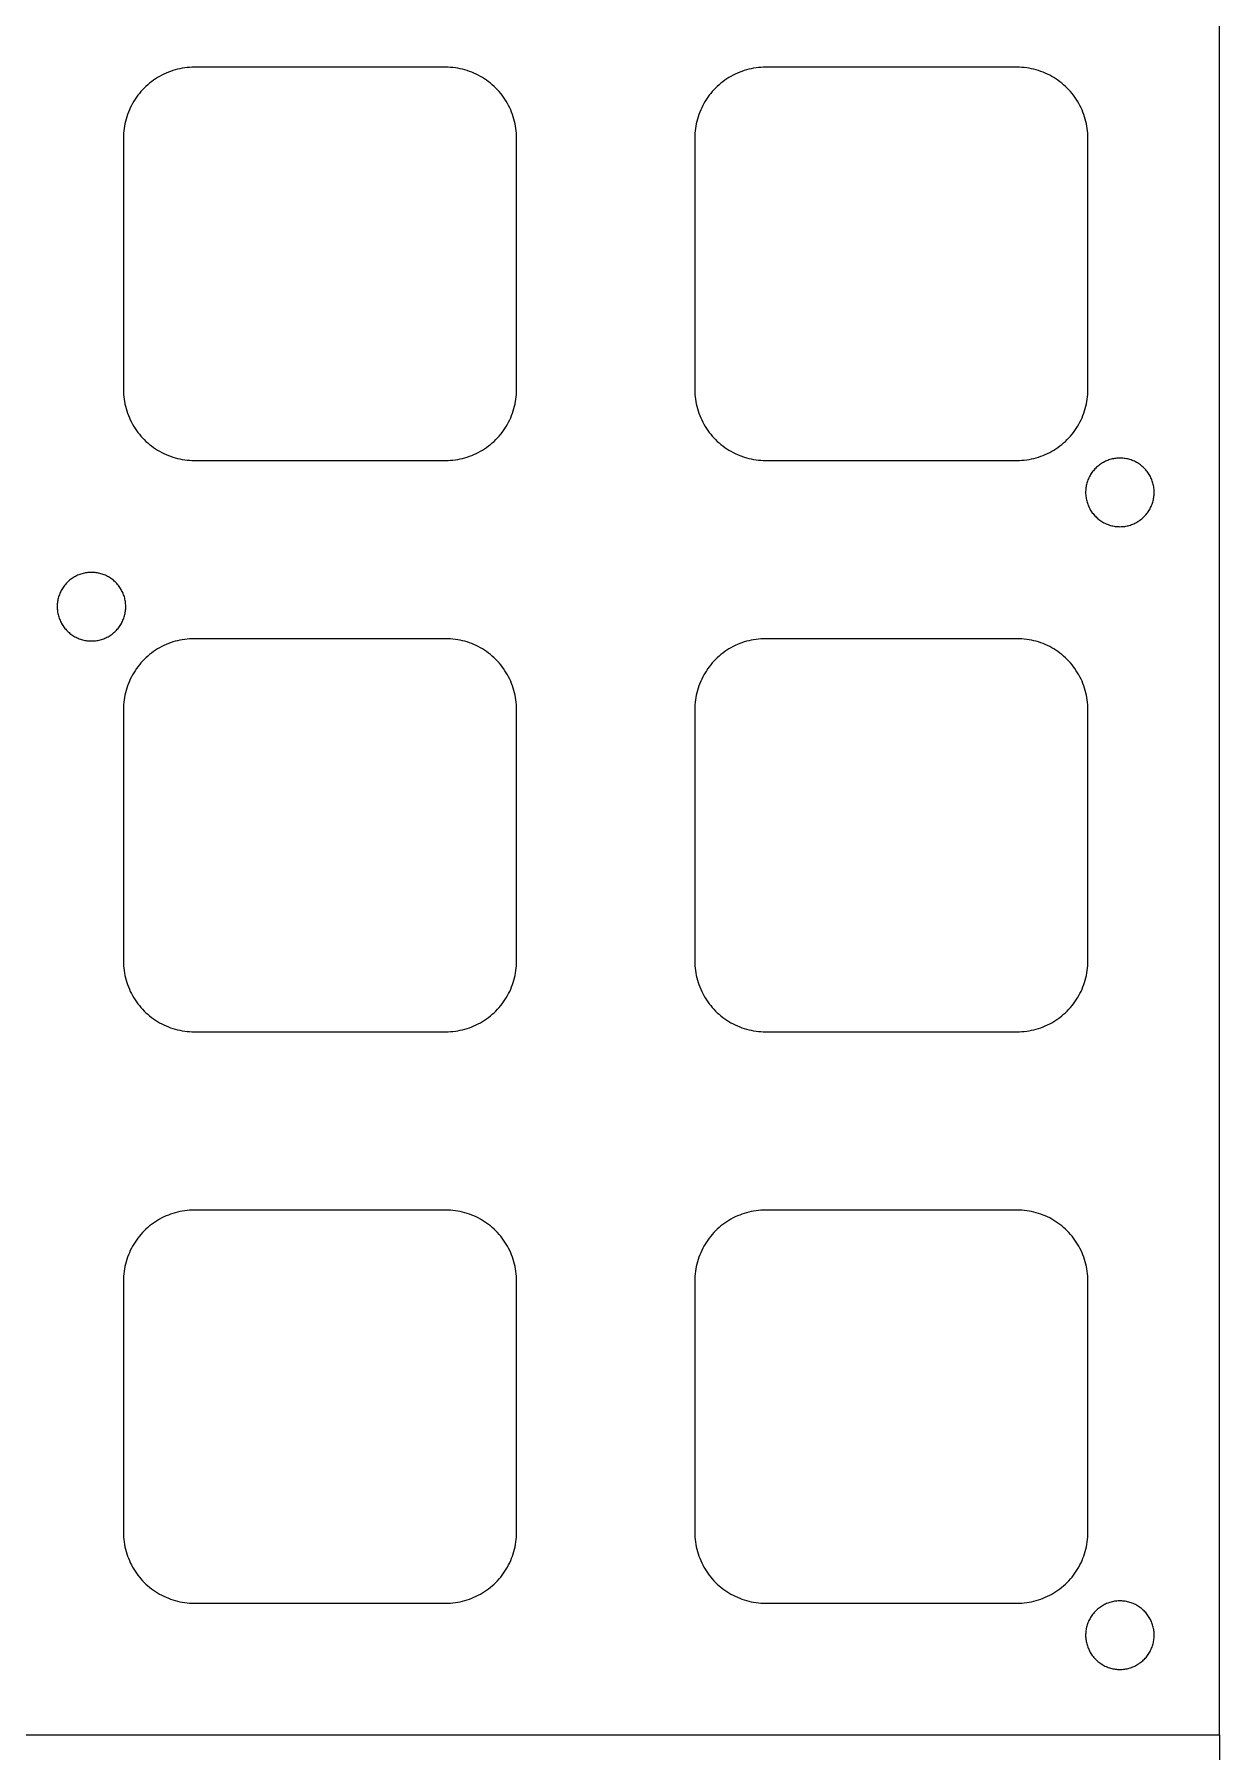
# Model space of a CAD drawing. Header units: millimetres. Extents: x -117 to 483, y -33 to 367.
# Drawn here: x -60.1 to -8.3, y 78.4 to 153.5 of the extents above; entities that cross this region are included whole.
import ezdxf

# ---------------------------------------------------------------- set-up
doc = ezdxf.new("R2010")
doc.units = ezdxf.units.MM
doc.header["$MEASUREMENT"] = 0
doc.layers.add('plot', color=12, linetype='Continuous', true_color=0xb80000)

msp = doc.modelspace()

# ---------------------------------------------------------------- linework, layer by layer
at = {"layer": 'plot'}
for points in [[(-8.262, 79.143), (-8.262, 182.871)], [(-53.126, 152.107), (-53.232, 152.105), (-53.338, 152.1), (-53.443, 152.091), (-53.548, 152.078), (-53.653, 152.062), (-53.757, 152.042), (-53.86, 152.019), (-53.962, 151.992), (-54.064, 151.962), (-54.164, 151.928), (-54.263, 151.891), (-54.361, 151.85), (-54.457, 151.807), (-54.552, 151.76), (-54.645, 151.709), (-54.737, 151.656), (-54.826, 151.599), (-54.914, 151.54), (-54.999, 151.477), (-55.082, 151.412), (-55.163, 151.344), (-55.242, 151.273), (-55.318, 151.199), (-55.392, 151.123), (-55.463, 151.044), (-55.531, 150.963), (-55.596, 150.88), (-55.659, 150.795), (-55.718, 150.707), (-55.775, 150.618), (-55.828, 150.526), (-55.878, 150.433), (-55.926, 150.338), (-55.969, 150.242), (-56.01, 150.144), (-56.047, 150.045), (-56.081, 149.945), (-56.111, 149.843), (-56.138, 149.741), (-56.161, 149.638), (-56.181, 149.534), (-56.197, 149.429), (-56.21, 149.324), (-56.219, 149.219), (-56.224, 149.113), (-56.226, 149.007)], [(-42.126, 152.107), (-53.126, 152.107)], [(-39.026, 149.007), (-39.028, 149.113), (-39.033, 149.219), (-39.042, 149.324), (-39.055, 149.429), (-39.071, 149.534), (-39.091, 149.638), (-39.114, 149.741), (-39.141, 149.843), (-39.171, 149.945), (-39.205, 150.045), (-39.242, 150.144), (-39.283, 150.242), (-39.326, 150.338), (-39.374, 150.433), (-39.424, 150.526), (-39.477, 150.618), (-39.534, 150.707), (-39.593, 150.795), (-39.656, 150.88), (-39.721, 150.963), (-39.789, 151.044), (-39.86, 151.123), (-39.934, 151.199), (-40.01, 151.273), (-40.089, 151.344), (-40.17, 151.412), (-40.253, 151.477), (-40.338, 151.54), (-40.426, 151.599), (-40.515, 151.656), (-40.607, 151.709), (-40.7, 151.76), (-40.795, 151.807), (-40.891, 151.85), (-40.989, 151.891), (-41.088, 151.928), (-41.188, 151.962), (-41.29, 151.992), (-41.392, 152.019), (-41.495, 152.042), (-41.599, 152.062), (-41.704, 152.078), (-41.809, 152.091), (-41.914, 152.1), (-42.02, 152.105), (-42.126, 152.107)], [(-28.126, 152.107), (-28.232, 152.105), (-28.338, 152.1), (-28.443, 152.091), (-28.548, 152.078), (-28.653, 152.062), (-28.757, 152.042), (-28.86, 152.019), (-28.962, 151.992), (-29.064, 151.962), (-29.164, 151.928), (-29.263, 151.891), (-29.361, 151.85), (-29.457, 151.807), (-29.552, 151.76), (-29.645, 151.709), (-29.737, 151.656), (-29.826, 151.599), (-29.914, 151.54), (-29.999, 151.477), (-30.082, 151.412), (-30.163, 151.344), (-30.242, 151.273), (-30.318, 151.199), (-30.392, 151.123), (-30.463, 151.044), (-30.531, 150.963), (-30.596, 150.88), (-30.659, 150.795), (-30.718, 150.707), (-30.775, 150.618), (-30.828, 150.526), (-30.878, 150.433), (-30.926, 150.338), (-30.969, 150.242), (-31.01, 150.144), (-31.047, 150.045), (-31.081, 149.945), (-31.111, 149.843), (-31.138, 149.741), (-31.161, 149.638), (-31.181, 149.534), (-31.197, 149.429), (-31.21, 149.324), (-31.219, 149.219), (-31.224, 149.113), (-31.226, 149.007)], [(-17.126, 152.107), (-28.126, 152.107)], [(-14.026, 149.007), (-14.028, 149.113), (-14.033, 149.219), (-14.042, 149.324), (-14.055, 149.429), (-14.071, 149.534), (-14.091, 149.638), (-14.114, 149.741), (-14.141, 149.843), (-14.171, 149.945), (-14.205, 150.045), (-14.242, 150.144), (-14.283, 150.242), (-14.326, 150.338), (-14.374, 150.433), (-14.424, 150.526), (-14.477, 150.618), (-14.534, 150.707), (-14.593, 150.795), (-14.656, 150.88), (-14.721, 150.963), (-14.789, 151.044), (-14.86, 151.123), (-14.934, 151.199), (-15.01, 151.273), (-15.089, 151.344), (-15.17, 151.412), (-15.253, 151.477), (-15.338, 151.54), (-15.426, 151.599), (-15.515, 151.656), (-15.607, 151.709), (-15.7, 151.76), (-15.795, 151.807), (-15.891, 151.85), (-15.989, 151.891), (-16.088, 151.928), (-16.188, 151.962), (-16.29, 151.992), (-16.392, 152.019), (-16.495, 152.042), (-16.599, 152.062), (-16.704, 152.078), (-16.809, 152.091), (-16.914, 152.1), (-17.02, 152.105), (-17.126, 152.107)], [(-56.226, 149.007), (-56.226, 138.007)], [(-39.026, 138.007), (-39.026, 149.007)], [(-31.226, 149.007), (-31.226, 138.007)], [(-14.026, 138.007), (-14.026, 149.007)], [(-56.226, 138.007), (-56.224, 137.901), (-56.219, 137.796), (-56.21, 137.69), (-56.197, 137.585), (-56.181, 137.48), (-56.161, 137.376), (-56.138, 137.273), (-56.111, 137.171), (-56.081, 137.069), (-56.047, 136.969), (-56.01, 136.87), (-55.969, 136.772), (-55.926, 136.676), (-55.878, 136.581), (-55.828, 136.488), (-55.775, 136.396), (-55.718, 136.307), (-55.659, 136.219), (-55.596, 136.134), (-55.531, 136.051), (-55.463, 135.97), (-55.392, 135.891), (-55.318, 135.815), (-55.242, 135.741), (-55.163, 135.671), (-55.082, 135.602), (-54.999, 135.537), (-54.914, 135.474), (-54.826, 135.415), (-54.737, 135.358), (-54.645, 135.305), (-54.552, 135.255), (-54.457, 135.208), (-54.361, 135.164), (-54.263, 135.123), (-54.164, 135.086), (-54.064, 135.052), (-53.962, 135.022), (-53.86, 134.995), (-53.757, 134.972), (-53.653, 134.952), (-53.548, 134.936), (-53.443, 134.923), (-53.338, 134.914), (-53.232, 134.909), (-53.126, 134.907)], [(-42.126, 134.907), (-42.02, 134.909), (-41.914, 134.914), (-41.809, 134.923), (-41.704, 134.936), (-41.599, 134.952), (-41.495, 134.972), (-41.392, 134.995), (-41.29, 135.022), (-41.188, 135.052), (-41.088, 135.086), (-40.989, 135.123), (-40.891, 135.164), (-40.795, 135.208), (-40.7, 135.255), (-40.607, 135.305), (-40.515, 135.358), (-40.426, 135.415), (-40.338, 135.474), (-40.253, 135.537), (-40.17, 135.602), (-40.089, 135.671), (-40.01, 135.741), (-39.934, 135.815), (-39.86, 135.891), (-39.789, 135.97), (-39.721, 136.051), (-39.656, 136.134), (-39.593, 136.219), (-39.534, 136.307), (-39.477, 136.396), (-39.424, 136.488), (-39.374, 136.581), (-39.326, 136.676), (-39.283, 136.772), (-39.242, 136.87), (-39.205, 136.969), (-39.171, 137.069), (-39.141, 137.171), (-39.114, 137.273), (-39.091, 137.376), (-39.071, 137.48), (-39.055, 137.585), (-39.042, 137.69), (-39.033, 137.796), (-39.028, 137.901), (-39.026, 138.007)], [(-31.226, 138.007), (-31.224, 137.901), (-31.219, 137.796), (-31.21, 137.69), (-31.197, 137.585), (-31.181, 137.48), (-31.161, 137.376), (-31.138, 137.273), (-31.111, 137.171), (-31.081, 137.069), (-31.047, 136.969), (-31.01, 136.87), (-30.969, 136.772), (-30.926, 136.676), (-30.878, 136.581), (-30.828, 136.488), (-30.775, 136.396), (-30.718, 136.307), (-30.659, 136.219), (-30.596, 136.134), (-30.531, 136.051), (-30.463, 135.97), (-30.392, 135.891), (-30.318, 135.815), (-30.242, 135.741), (-30.163, 135.671), (-30.082, 135.602), (-29.999, 135.537), (-29.914, 135.474), (-29.826, 135.415), (-29.737, 135.358), (-29.645, 135.305), (-29.552, 135.255), (-29.457, 135.208), (-29.361, 135.164), (-29.263, 135.123), (-29.164, 135.086), (-29.064, 135.052), (-28.962, 135.022), (-28.86, 134.995), (-28.757, 134.972), (-28.653, 134.952), (-28.548, 134.936), (-28.443, 134.923), (-28.338, 134.914), (-28.232, 134.909), (-28.126, 134.907)], [(-17.126, 134.907), (-17.02, 134.909), (-16.914, 134.914), (-16.809, 134.923), (-16.704, 134.936), (-16.599, 134.952), (-16.495, 134.972), (-16.392, 134.995), (-16.29, 135.022), (-16.188, 135.052), (-16.088, 135.086), (-15.989, 135.123), (-15.891, 135.164), (-15.795, 135.208), (-15.7, 135.255), (-15.607, 135.305), (-15.515, 135.358), (-15.426, 135.415), (-15.338, 135.474), (-15.253, 135.537), (-15.17, 135.602), (-15.089, 135.671), (-15.01, 135.741), (-14.934, 135.815), (-14.86, 135.891), (-14.789, 135.97), (-14.721, 136.051), (-14.656, 136.134), (-14.593, 136.219), (-14.534, 136.307), (-14.477, 136.396), (-14.424, 136.488), (-14.374, 136.581), (-14.326, 136.676), (-14.283, 136.772), (-14.242, 136.87), (-14.205, 136.969), (-14.171, 137.069), (-14.141, 137.171), (-14.114, 137.273), (-14.091, 137.376), (-14.071, 137.48), (-14.055, 137.585), (-14.042, 137.69), (-14.033, 137.796), (-14.028, 137.901), (-14.026, 138.007)], [(-53.126, 134.907), (-42.126, 134.907)], [(-28.126, 134.907), (-17.126, 134.907)], [(-12.626, 132.007), (-12.574, 132.008), (-12.522, 132.011), (-12.47, 132.015), (-12.418, 132.022), (-12.367, 132.03), (-12.316, 132.039), (-12.265, 132.051), (-12.215, 132.065), (-12.165, 132.08), (-12.116, 132.097), (-12.067, 132.115), (-12.019, 132.135), (-11.972, 132.157), (-11.925, 132.181), (-11.88, 132.206), (-11.835, 132.233), (-11.791, 132.261), (-11.749, 132.29), (-11.707, 132.322), (-11.666, 132.354), (-11.627, 132.388), (-11.589, 132.424), (-11.552, 132.46), (-11.516, 132.498), (-11.482, 132.537), (-11.449, 132.578), (-11.417, 132.619), (-11.387, 132.662), (-11.358, 132.705), (-11.331, 132.75), (-11.306, 132.795), (-11.282, 132.841), (-11.26, 132.888), (-11.239, 132.936), (-11.22, 132.985), (-11.203, 133.034), (-11.187, 133.083), (-11.173, 133.134), (-11.161, 133.184), (-11.151, 133.235), (-11.142, 133.287), (-11.136, 133.338), (-11.131, 133.39), (-11.127, 133.442), (-11.126, 133.494), (-11.127, 133.546), (-11.129, 133.598), (-11.133, 133.65), (-11.139, 133.702), (-11.146, 133.753), (-11.156, 133.804), (-11.167, 133.855), (-11.18, 133.906), (-11.195, 133.956), (-11.211, 134.005), (-11.229, 134.054), (-11.249, 134.102), (-11.271, 134.15), (-11.294, 134.196), (-11.318, 134.242), (-11.345, 134.287), (-11.372, 134.331), (-11.402, 134.374), (-11.433, 134.416), (-11.465, 134.457), (-11.499, 134.496), (-11.534, 134.535), (-11.57, 134.572), (-11.608, 134.608), (-11.646, 134.643), (-11.686, 134.676), (-11.728, 134.708), (-11.77, 134.739), (-11.813, 134.768), (-11.857, 134.795), (-11.902, 134.821), (-11.948, 134.845), (-11.995, 134.868), (-12.043, 134.889), (-12.091, 134.909), (-12.14, 134.926), (-12.19, 134.942), (-12.24, 134.957), (-12.29, 134.969), (-12.341, 134.98), (-12.393, 134.989), (-12.444, 134.996), (-12.496, 135.001), (-12.548, 135.005), (-12.6, 135.007), (-12.652, 135.007), (-12.704, 135.005), (-12.756, 135.001), (-12.808, 134.996), (-12.859, 134.989), (-12.911, 134.98), (-12.962, 134.969), (-13.012, 134.957), (-13.062, 134.942), (-13.112, 134.926), (-13.161, 134.909), (-13.209, 134.889), (-13.257, 134.868), (-13.303, 134.845), (-13.35, 134.821), (-13.395, 134.795), (-13.439, 134.768), (-13.482, 134.739), (-13.524, 134.708), (-13.566, 134.676), (-13.606, 134.643), (-13.644, 134.608), (-13.682, 134.572), (-13.718, 134.535), (-13.753, 134.496), (-13.787, 134.457), (-13.819, 134.416), (-13.85, 134.374), (-13.879, 134.331), (-13.907, 134.287), (-13.934, 134.242), (-13.958, 134.196), (-13.981, 134.15), (-14.003, 134.102), (-14.023, 134.054), (-14.041, 134.005), (-14.057, 133.956), (-14.072, 133.906), (-14.085, 133.855), (-14.096, 133.804), (-14.106, 133.753), (-14.113, 133.702), (-14.119, 133.65), (-14.123, 133.598), (-14.125, 133.546), (-14.126, 133.494), (-14.125, 133.442), (-14.121, 133.39), (-14.116, 133.338), (-14.11, 133.287), (-14.101, 133.235), (-14.091, 133.184), (-14.079, 133.134), (-14.065, 133.083), (-14.049, 133.034), (-14.032, 132.985), (-14.013, 132.936), (-13.992, 132.888), (-13.97, 132.841), (-13.946, 132.795), (-13.921, 132.75), (-13.894, 132.705), (-13.865, 132.662), (-13.835, 132.619), (-13.803, 132.578), (-13.77, 132.537), (-13.736, 132.498), (-13.7, 132.46), (-13.663, 132.424), (-13.625, 132.388), (-13.586, 132.354), (-13.545, 132.322), (-13.503, 132.29), (-13.461, 132.261), (-13.417, 132.233), (-13.372, 132.206), (-13.327, 132.181), (-13.28, 132.157), (-13.233, 132.135), (-13.185, 132.115), (-13.136, 132.097), (-13.087, 132.08), (-13.037, 132.065), (-12.987, 132.051), (-12.936, 132.039), (-12.885, 132.03), (-12.834, 132.022), (-12.782, 132.015), (-12.73, 132.011), (-12.678, 132.008), (-12.626, 132.007)], [(-57.626, 130.007), (-57.678, 130.006), (-57.73, 130.003), (-57.782, 129.999), (-57.834, 129.993), (-57.885, 129.985), (-57.936, 129.975), (-57.987, 129.963), (-58.037, 129.95), (-58.087, 129.934), (-58.136, 129.918), (-58.185, 129.899), (-58.233, 129.879), (-58.28, 129.857), (-58.327, 129.833), (-58.372, 129.808), (-58.417, 129.782), (-58.461, 129.753), (-58.503, 129.724), (-58.545, 129.692), (-58.586, 129.66), (-58.625, 129.626), (-58.663, 129.59), (-58.7, 129.554), (-58.736, 129.516), (-58.77, 129.477), (-58.803, 129.436), (-58.835, 129.395), (-58.865, 129.353), (-58.894, 129.309), (-58.921, 129.265), (-58.946, 129.219), (-58.97, 129.173), (-58.992, 129.126), (-59.013, 129.078), (-59.032, 129.03), (-59.049, 128.98), (-59.065, 128.931), (-59.079, 128.881), (-59.091, 128.83), (-59.101, 128.779), (-59.11, 128.728), (-59.116, 128.676), (-59.121, 128.624), (-59.125, 128.572), (-59.126, 128.52), (-59.125, 128.468), (-59.123, 128.416), (-59.119, 128.364), (-59.113, 128.312), (-59.106, 128.261), (-59.096, 128.21), (-59.085, 128.159), (-59.072, 128.108), (-59.057, 128.058), (-59.041, 128.009), (-59.023, 127.96), (-59.003, 127.912), (-58.981, 127.865), (-58.958, 127.818), (-58.934, 127.772), (-58.907, 127.727), (-58.879, 127.683), (-58.85, 127.64), (-58.819, 127.598), (-58.787, 127.557), (-58.753, 127.518), (-58.718, 127.479), (-58.682, 127.442), (-58.644, 127.406), (-58.606, 127.371), (-58.566, 127.338), (-58.524, 127.306), (-58.482, 127.275), (-58.439, 127.246), (-58.395, 127.219), (-58.35, 127.193), (-58.303, 127.169), (-58.257, 127.146), (-58.209, 127.125), (-58.161, 127.106), (-58.112, 127.088), (-58.062, 127.072), (-58.012, 127.058), (-57.962, 127.045), (-57.911, 127.034), (-57.859, 127.025), (-57.808, 127.018), (-57.756, 127.013), (-57.704, 127.009), (-57.652, 127.007), (-57.6, 127.007), (-57.548, 127.009), (-57.496, 127.013), (-57.444, 127.018), (-57.393, 127.025), (-57.341, 127.034), (-57.29, 127.045), (-57.24, 127.058), (-57.19, 127.072), (-57.14, 127.088), (-57.091, 127.106), (-57.043, 127.125), (-56.995, 127.146), (-56.948, 127.169), (-56.902, 127.193), (-56.857, 127.219), (-56.813, 127.246), (-56.77, 127.275), (-56.728, 127.306), (-56.686, 127.338), (-56.646, 127.371), (-56.608, 127.406), (-56.57, 127.442), (-56.534, 127.479), (-56.499, 127.518), (-56.465, 127.557), (-56.433, 127.598), (-56.402, 127.64), (-56.372, 127.683), (-56.345, 127.727), (-56.318, 127.772), (-56.294, 127.818), (-56.271, 127.865), (-56.249, 127.912), (-56.229, 127.96), (-56.211, 128.009), (-56.195, 128.058), (-56.18, 128.108), (-56.167, 128.159), (-56.156, 128.21), (-56.146, 128.261), (-56.139, 128.312), (-56.133, 128.364), (-56.129, 128.416), (-56.127, 128.468), (-56.126, 128.52), (-56.127, 128.572), (-56.131, 128.624), (-56.136, 128.676), (-56.142, 128.728), (-56.151, 128.779), (-56.161, 128.83), (-56.173, 128.881), (-56.187, 128.931), (-56.203, 128.98), (-56.22, 129.03), (-56.239, 129.078), (-56.26, 129.126), (-56.282, 129.173), (-56.306, 129.219), (-56.331, 129.265), (-56.358, 129.309), (-56.387, 129.353), (-56.417, 129.395), (-56.449, 129.436), (-56.482, 129.477), (-56.516, 129.516), (-56.552, 129.554), (-56.589, 129.59), (-56.627, 129.626), (-56.666, 129.66), (-56.707, 129.692), (-56.749, 129.724), (-56.791, 129.753), (-56.835, 129.782), (-56.88, 129.808), (-56.925, 129.833), (-56.972, 129.857), (-57.019, 129.879), (-57.067, 129.899), (-57.116, 129.918), (-57.165, 129.934), (-57.215, 129.95), (-57.265, 129.963), (-57.316, 129.975), (-57.367, 129.985), (-57.418, 129.993), (-57.47, 129.999), (-57.522, 130.003), (-57.574, 130.006), (-57.626, 130.007)], [(-53.126, 127.107), (-53.232, 127.105), (-53.338, 127.1), (-53.443, 127.091), (-53.548, 127.078), (-53.653, 127.062), (-53.757, 127.042), (-53.86, 127.019), (-53.962, 126.992), (-54.064, 126.962), (-54.164, 126.928), (-54.263, 126.891), (-54.361, 126.85), (-54.457, 126.807), (-54.552, 126.76), (-54.645, 126.709), (-54.737, 126.656), (-54.826, 126.599), (-54.914, 126.54), (-54.999, 126.477), (-55.082, 126.412), (-55.163, 126.344), (-55.242, 126.273), (-55.318, 126.199), (-55.392, 126.123), (-55.463, 126.044), (-55.531, 125.963), (-55.596, 125.88), (-55.659, 125.795), (-55.718, 125.707), (-55.775, 125.618), (-55.828, 125.526), (-55.878, 125.433), (-55.926, 125.338), (-55.969, 125.242), (-56.01, 125.144), (-56.047, 125.045), (-56.081, 124.945), (-56.111, 124.843), (-56.138, 124.741), (-56.161, 124.638), (-56.181, 124.534), (-56.197, 124.429), (-56.21, 124.324), (-56.219, 124.219), (-56.224, 124.113), (-56.226, 124.007)], [(-42.126, 127.107), (-53.126, 127.107)], [(-39.026, 124.007), (-39.028, 124.113), (-39.033, 124.219), (-39.042, 124.324), (-39.055, 124.429), (-39.071, 124.534), (-39.091, 124.638), (-39.114, 124.741), (-39.141, 124.843), (-39.171, 124.945), (-39.205, 125.045), (-39.242, 125.144), (-39.283, 125.242), (-39.326, 125.338), (-39.374, 125.433), (-39.424, 125.526), (-39.477, 125.618), (-39.534, 125.707), (-39.593, 125.795), (-39.656, 125.88), (-39.721, 125.963), (-39.789, 126.044), (-39.86, 126.123), (-39.934, 126.199), (-40.01, 126.273), (-40.089, 126.344), (-40.17, 126.412), (-40.253, 126.477), (-40.338, 126.54), (-40.426, 126.599), (-40.515, 126.656), (-40.607, 126.709), (-40.7, 126.76), (-40.795, 126.807), (-40.891, 126.85), (-40.989, 126.891), (-41.088, 126.928), (-41.188, 126.962), (-41.29, 126.992), (-41.392, 127.019), (-41.495, 127.042), (-41.599, 127.062), (-41.704, 127.078), (-41.809, 127.091), (-41.914, 127.1), (-42.02, 127.105), (-42.126, 127.107)], [(-28.126, 127.107), (-28.232, 127.105), (-28.338, 127.1), (-28.443, 127.091), (-28.548, 127.078), (-28.653, 127.062), (-28.757, 127.042), (-28.86, 127.019), (-28.962, 126.992), (-29.064, 126.962), (-29.164, 126.928), (-29.263, 126.891), (-29.361, 126.85), (-29.457, 126.807), (-29.552, 126.76), (-29.645, 126.709), (-29.737, 126.656), (-29.826, 126.599), (-29.914, 126.54), (-29.999, 126.477), (-30.082, 126.412), (-30.163, 126.344), (-30.242, 126.273), (-30.318, 126.199), (-30.392, 126.123), (-30.463, 126.044), (-30.531, 125.963), (-30.596, 125.88), (-30.659, 125.795), (-30.718, 125.707), (-30.775, 125.618), (-30.828, 125.526), (-30.878, 125.433), (-30.926, 125.338), (-30.969, 125.242), (-31.01, 125.144), (-31.047, 125.045), (-31.081, 124.945), (-31.111, 124.843), (-31.138, 124.741), (-31.161, 124.638), (-31.181, 124.534), (-31.197, 124.429), (-31.21, 124.324), (-31.219, 124.219), (-31.224, 124.113), (-31.226, 124.007)], [(-17.126, 127.107), (-28.126, 127.107)], [(-14.026, 124.007), (-14.028, 124.113), (-14.033, 124.219), (-14.042, 124.324), (-14.055, 124.429), (-14.071, 124.534), (-14.091, 124.638), (-14.114, 124.741), (-14.141, 124.843), (-14.171, 124.945), (-14.205, 125.045), (-14.242, 125.144), (-14.283, 125.242), (-14.326, 125.338), (-14.374, 125.433), (-14.424, 125.526), (-14.477, 125.618), (-14.534, 125.707), (-14.593, 125.795), (-14.656, 125.88), (-14.721, 125.963), (-14.789, 126.044), (-14.86, 126.123), (-14.934, 126.199), (-15.01, 126.273), (-15.089, 126.344), (-15.17, 126.412), (-15.253, 126.477), (-15.338, 126.54), (-15.426, 126.599), (-15.515, 126.656), (-15.607, 126.709), (-15.7, 126.76), (-15.795, 126.807), (-15.891, 126.85), (-15.989, 126.891), (-16.088, 126.928), (-16.188, 126.962), (-16.29, 126.992), (-16.392, 127.019), (-16.495, 127.042), (-16.599, 127.062), (-16.704, 127.078), (-16.809, 127.091), (-16.914, 127.1), (-17.02, 127.105), (-17.126, 127.107)], [(-56.226, 124.007), (-56.226, 113.007)], [(-39.026, 113.007), (-39.026, 124.007)], [(-31.226, 124.007), (-31.226, 113.007)], [(-14.026, 113.007), (-14.026, 124.007)], [(-56.226, 113.007), (-56.224, 112.901), (-56.219, 112.796), (-56.21, 112.69), (-56.197, 112.585), (-56.181, 112.48), (-56.161, 112.376), (-56.138, 112.273), (-56.111, 112.171), (-56.081, 112.069), (-56.047, 111.969), (-56.01, 111.87), (-55.969, 111.772), (-55.926, 111.676), (-55.878, 111.581), (-55.828, 111.488), (-55.775, 111.396), (-55.718, 111.307), (-55.659, 111.219), (-55.596, 111.134), (-55.531, 111.051), (-55.463, 110.97), (-55.392, 110.891), (-55.318, 110.815), (-55.242, 110.741), (-55.163, 110.671), (-55.082, 110.602), (-54.999, 110.537), (-54.914, 110.474), (-54.826, 110.415), (-54.737, 110.358), (-54.645, 110.305), (-54.552, 110.255), (-54.457, 110.208), (-54.361, 110.164), (-54.263, 110.123), (-54.164, 110.086), (-54.064, 110.052), (-53.962, 110.022), (-53.86, 109.995), (-53.757, 109.972), (-53.653, 109.952), (-53.548, 109.936), (-53.443, 109.923), (-53.338, 109.914), (-53.232, 109.909), (-53.126, 109.907)], [(-42.126, 109.907), (-42.02, 109.909), (-41.914, 109.914), (-41.809, 109.923), (-41.704, 109.936), (-41.599, 109.952), (-41.495, 109.972), (-41.392, 109.995), (-41.29, 110.022), (-41.188, 110.052), (-41.088, 110.086), (-40.989, 110.123), (-40.891, 110.164), (-40.795, 110.208), (-40.7, 110.255), (-40.607, 110.305), (-40.515, 110.358), (-40.426, 110.415), (-40.338, 110.474), (-40.253, 110.537), (-40.17, 110.602), (-40.089, 110.671), (-40.01, 110.741), (-39.934, 110.815), (-39.86, 110.891), (-39.789, 110.97), (-39.721, 111.051), (-39.656, 111.134), (-39.593, 111.219), (-39.534, 111.307), (-39.477, 111.396), (-39.424, 111.488), (-39.374, 111.581), (-39.326, 111.676), (-39.283, 111.772), (-39.242, 111.87), (-39.205, 111.969), (-39.171, 112.069), (-39.141, 112.171), (-39.114, 112.273), (-39.091, 112.376), (-39.071, 112.48), (-39.055, 112.585), (-39.042, 112.69), (-39.033, 112.796), (-39.028, 112.901), (-39.026, 113.007)], [(-31.226, 113.007), (-31.224, 112.901), (-31.219, 112.796), (-31.21, 112.69), (-31.197, 112.585), (-31.181, 112.48), (-31.161, 112.376), (-31.138, 112.273), (-31.111, 112.171), (-31.081, 112.069), (-31.047, 111.969), (-31.01, 111.87), (-30.969, 111.772), (-30.926, 111.676), (-30.878, 111.581), (-30.828, 111.488), (-30.775, 111.396), (-30.718, 111.307), (-30.659, 111.219), (-30.596, 111.134), (-30.531, 111.051), (-30.463, 110.97), (-30.392, 110.891), (-30.318, 110.815), (-30.242, 110.741), (-30.163, 110.671), (-30.082, 110.602), (-29.999, 110.537), (-29.914, 110.474), (-29.826, 110.415), (-29.737, 110.358), (-29.645, 110.305), (-29.552, 110.255), (-29.457, 110.208), (-29.361, 110.164), (-29.263, 110.123), (-29.164, 110.086), (-29.064, 110.052), (-28.962, 110.022), (-28.86, 109.995), (-28.757, 109.972), (-28.653, 109.952), (-28.548, 109.936), (-28.443, 109.923), (-28.338, 109.914), (-28.232, 109.909), (-28.126, 109.907)], [(-17.126, 109.907), (-17.02, 109.909), (-16.914, 109.914), (-16.809, 109.923), (-16.704, 109.936), (-16.599, 109.952), (-16.495, 109.972), (-16.392, 109.995), (-16.29, 110.022), (-16.188, 110.052), (-16.088, 110.086), (-15.989, 110.123), (-15.891, 110.164), (-15.795, 110.208), (-15.7, 110.255), (-15.607, 110.305), (-15.515, 110.358), (-15.426, 110.415), (-15.338, 110.474), (-15.253, 110.537), (-15.17, 110.602), (-15.089, 110.671), (-15.01, 110.741), (-14.934, 110.815), (-14.86, 110.891), (-14.789, 110.97), (-14.721, 111.051), (-14.656, 111.134), (-14.593, 111.219), (-14.534, 111.307), (-14.477, 111.396), (-14.424, 111.488), (-14.374, 111.581), (-14.326, 111.676), (-14.283, 111.772), (-14.242, 111.87), (-14.205, 111.969), (-14.171, 112.069), (-14.141, 112.171), (-14.114, 112.273), (-14.091, 112.376), (-14.071, 112.48), (-14.055, 112.585), (-14.042, 112.69), (-14.033, 112.796), (-14.028, 112.901), (-14.026, 113.007)], [(-53.126, 109.907), (-42.126, 109.907)], [(-28.126, 109.907), (-17.126, 109.907)], [(-53.126, 102.107), (-53.232, 102.105), (-53.338, 102.1), (-53.443, 102.091), (-53.548, 102.078), (-53.653, 102.062), (-53.757, 102.042), (-53.86, 102.019), (-53.962, 101.992), (-54.064, 101.962), (-54.164, 101.928), (-54.263, 101.891), (-54.361, 101.85), (-54.457, 101.807), (-54.552, 101.76), (-54.645, 101.709), (-54.737, 101.656), (-54.826, 101.599), (-54.914, 101.54), (-54.999, 101.477), (-55.082, 101.412), (-55.163, 101.344), (-55.242, 101.273), (-55.318, 101.199), (-55.392, 101.123), (-55.463, 101.044), (-55.531, 100.963), (-55.596, 100.88), (-55.659, 100.795), (-55.718, 100.707), (-55.775, 100.618), (-55.828, 100.526), (-55.878, 100.433), (-55.926, 100.338), (-55.969, 100.242), (-56.01, 100.144), (-56.047, 100.045), (-56.081, 99.945), (-56.111, 99.843), (-56.138, 99.741), (-56.161, 99.638), (-56.181, 99.534), (-56.197, 99.429), (-56.21, 99.324), (-56.219, 99.219), (-56.224, 99.113), (-56.226, 99.007)], [(-42.126, 102.107), (-53.126, 102.107)], [(-39.026, 99.007), (-39.028, 99.113), (-39.033, 99.219), (-39.042, 99.324), (-39.055, 99.429), (-39.071, 99.534), (-39.091, 99.638), (-39.114, 99.741), (-39.141, 99.843), (-39.171, 99.945), (-39.205, 100.045), (-39.242, 100.144), (-39.283, 100.242), (-39.326, 100.338), (-39.374, 100.433), (-39.424, 100.526), (-39.477, 100.618), (-39.534, 100.707), (-39.593, 100.795), (-39.656, 100.88), (-39.721, 100.963), (-39.789, 101.044), (-39.86, 101.123), (-39.934, 101.199), (-40.01, 101.273), (-40.089, 101.344), (-40.17, 101.412), (-40.253, 101.477), (-40.338, 101.54), (-40.426, 101.599), (-40.515, 101.656), (-40.607, 101.709), (-40.7, 101.76), (-40.795, 101.807), (-40.891, 101.85), (-40.989, 101.891), (-41.088, 101.928), (-41.188, 101.962), (-41.29, 101.992), (-41.392, 102.019), (-41.495, 102.042), (-41.599, 102.062), (-41.704, 102.078), (-41.809, 102.091), (-41.914, 102.1), (-42.02, 102.105), (-42.126, 102.107)], [(-28.126, 102.107), (-28.232, 102.105), (-28.338, 102.1), (-28.443, 102.091), (-28.548, 102.078), (-28.653, 102.062), (-28.757, 102.042), (-28.86, 102.019), (-28.962, 101.992), (-29.064, 101.962), (-29.164, 101.928), (-29.263, 101.891), (-29.361, 101.85), (-29.457, 101.807), (-29.552, 101.76), (-29.645, 101.709), (-29.737, 101.656), (-29.826, 101.599), (-29.914, 101.54), (-29.999, 101.477), (-30.082, 101.412), (-30.163, 101.344), (-30.242, 101.273), (-30.318, 101.199), (-30.392, 101.123), (-30.463, 101.044), (-30.531, 100.963), (-30.596, 100.88), (-30.659, 100.795), (-30.718, 100.707), (-30.775, 100.618), (-30.828, 100.526), (-30.878, 100.433), (-30.926, 100.338), (-30.969, 100.242), (-31.01, 100.144), (-31.047, 100.045), (-31.081, 99.945), (-31.111, 99.843), (-31.138, 99.741), (-31.161, 99.638), (-31.181, 99.534), (-31.197, 99.429), (-31.21, 99.324), (-31.219, 99.219), (-31.224, 99.113), (-31.226, 99.007)], [(-17.126, 102.107), (-28.126, 102.107)], [(-14.026, 99.007), (-14.028, 99.113), (-14.033, 99.219), (-14.042, 99.324), (-14.055, 99.429), (-14.071, 99.534), (-14.091, 99.638), (-14.114, 99.741), (-14.141, 99.843), (-14.171, 99.945), (-14.205, 100.045), (-14.242, 100.144), (-14.283, 100.242), (-14.326, 100.338), (-14.374, 100.433), (-14.424, 100.526), (-14.477, 100.618), (-14.534, 100.707), (-14.593, 100.795), (-14.656, 100.88), (-14.721, 100.963), (-14.789, 101.044), (-14.86, 101.123), (-14.934, 101.199), (-15.01, 101.273), (-15.089, 101.344), (-15.17, 101.412), (-15.253, 101.477), (-15.338, 101.54), (-15.426, 101.599), (-15.515, 101.656), (-15.607, 101.709), (-15.7, 101.76), (-15.795, 101.807), (-15.891, 101.85), (-15.989, 101.891), (-16.088, 101.928), (-16.188, 101.962), (-16.29, 101.992), (-16.392, 102.019), (-16.495, 102.042), (-16.599, 102.062), (-16.704, 102.078), (-16.809, 102.091), (-16.914, 102.1), (-17.02, 102.105), (-17.126, 102.107)], [(-56.226, 99.007), (-56.226, 88.007)], [(-39.026, 88.007), (-39.026, 99.007)], [(-31.226, 99.007), (-31.226, 88.007)], [(-14.026, 88.007), (-14.026, 99.007)], [(-56.226, 88.007), (-56.224, 87.901), (-56.219, 87.796), (-56.21, 87.69), (-56.197, 87.585), (-56.181, 87.48), (-56.161, 87.376), (-56.138, 87.273), (-56.111, 87.171), (-56.081, 87.069), (-56.047, 86.969), (-56.01, 86.87), (-55.969, 86.772), (-55.926, 86.676), (-55.878, 86.581), (-55.828, 86.488), (-55.775, 86.396), (-55.718, 86.307), (-55.659, 86.219), (-55.596, 86.134), (-55.531, 86.051), (-55.463, 85.97), (-55.392, 85.891), (-55.318, 85.815), (-55.242, 85.741), (-55.163, 85.671), (-55.082, 85.602), (-54.999, 85.537), (-54.914, 85.474), (-54.826, 85.415), (-54.737, 85.358), (-54.645, 85.305), (-54.552, 85.255), (-54.457, 85.208), (-54.361, 85.164), (-54.263, 85.123), (-54.164, 85.086), (-54.064, 85.052), (-53.962, 85.022), (-53.86, 84.995), (-53.757, 84.972), (-53.653, 84.952), (-53.548, 84.936), (-53.443, 84.923), (-53.338, 84.914), (-53.232, 84.909), (-53.126, 84.907)], [(-42.126, 84.907), (-42.02, 84.909), (-41.914, 84.914), (-41.809, 84.923), (-41.704, 84.936), (-41.599, 84.952), (-41.495, 84.972), (-41.392, 84.995), (-41.29, 85.022), (-41.188, 85.052), (-41.088, 85.086), (-40.989, 85.123), (-40.891, 85.164), (-40.795, 85.208), (-40.7, 85.255), (-40.607, 85.305), (-40.515, 85.358), (-40.426, 85.415), (-40.338, 85.474), (-40.253, 85.537), (-40.17, 85.602), (-40.089, 85.671), (-40.01, 85.741), (-39.934, 85.815), (-39.86, 85.891), (-39.789, 85.97), (-39.721, 86.051), (-39.656, 86.134), (-39.593, 86.219), (-39.534, 86.307), (-39.477, 86.396), (-39.424, 86.488), (-39.374, 86.581), (-39.326, 86.676), (-39.283, 86.772), (-39.242, 86.87), (-39.205, 86.969), (-39.171, 87.069), (-39.141, 87.171), (-39.114, 87.273), (-39.091, 87.376), (-39.071, 87.48), (-39.055, 87.585), (-39.042, 87.69), (-39.033, 87.796), (-39.028, 87.901), (-39.026, 88.007)], [(-31.226, 88.007), (-31.224, 87.901), (-31.219, 87.796), (-31.21, 87.69), (-31.197, 87.585), (-31.181, 87.48), (-31.161, 87.376), (-31.138, 87.273), (-31.111, 87.171), (-31.081, 87.069), (-31.047, 86.969), (-31.01, 86.87), (-30.969, 86.772), (-30.926, 86.676), (-30.878, 86.581), (-30.828, 86.488), (-30.775, 86.396), (-30.718, 86.307), (-30.659, 86.219), (-30.596, 86.134), (-30.531, 86.051), (-30.463, 85.97), (-30.392, 85.891), (-30.318, 85.815), (-30.242, 85.741), (-30.163, 85.671), (-30.082, 85.602), (-29.999, 85.537), (-29.914, 85.474), (-29.826, 85.415), (-29.737, 85.358), (-29.645, 85.305), (-29.552, 85.255), (-29.457, 85.208), (-29.361, 85.164), (-29.263, 85.123), (-29.164, 85.086), (-29.064, 85.052), (-28.962, 85.022), (-28.86, 84.995), (-28.757, 84.972), (-28.653, 84.952), (-28.548, 84.936), (-28.443, 84.923), (-28.338, 84.914), (-28.232, 84.909), (-28.126, 84.907)], [(-17.126, 84.907), (-17.02, 84.909), (-16.914, 84.914), (-16.809, 84.923), (-16.704, 84.936), (-16.599, 84.952), (-16.495, 84.972), (-16.392, 84.995), (-16.29, 85.022), (-16.188, 85.052), (-16.088, 85.086), (-15.989, 85.123), (-15.891, 85.164), (-15.795, 85.208), (-15.7, 85.255), (-15.607, 85.305), (-15.515, 85.358), (-15.426, 85.415), (-15.338, 85.474), (-15.253, 85.537), (-15.17, 85.602), (-15.089, 85.671), (-15.01, 85.741), (-14.934, 85.815), (-14.86, 85.891), (-14.789, 85.97), (-14.721, 86.051), (-14.656, 86.134), (-14.593, 86.219), (-14.534, 86.307), (-14.477, 86.396), (-14.424, 86.488), (-14.374, 86.581), (-14.326, 86.676), (-14.283, 86.772), (-14.242, 86.87), (-14.205, 86.969), (-14.171, 87.069), (-14.141, 87.171), (-14.114, 87.273), (-14.091, 87.376), (-14.071, 87.48), (-14.055, 87.585), (-14.042, 87.69), (-14.033, 87.796), (-14.028, 87.901), (-14.026, 88.007)], [(-53.126, 84.907), (-42.126, 84.907)], [(-28.126, 84.907), (-17.126, 84.907)], [(-12.626, 82.007), (-12.574, 82.008), (-12.522, 82.011), (-12.47, 82.015), (-12.418, 82.022), (-12.367, 82.03), (-12.316, 82.039), (-12.265, 82.051), (-12.215, 82.065), (-12.165, 82.08), (-12.116, 82.097), (-12.067, 82.115), (-12.019, 82.135), (-11.972, 82.157), (-11.925, 82.181), (-11.88, 82.206), (-11.835, 82.233), (-11.791, 82.261), (-11.749, 82.29), (-11.707, 82.322), (-11.666, 82.354), (-11.627, 82.388), (-11.589, 82.424), (-11.552, 82.46), (-11.516, 82.498), (-11.482, 82.537), (-11.449, 82.578), (-11.417, 82.619), (-11.387, 82.662), (-11.358, 82.705), (-11.331, 82.75), (-11.306, 82.795), (-11.282, 82.841), (-11.26, 82.888), (-11.239, 82.936), (-11.22, 82.985), (-11.203, 83.034), (-11.187, 83.083), (-11.173, 83.134), (-11.161, 83.184), (-11.151, 83.235), (-11.142, 83.287), (-11.136, 83.338), (-11.131, 83.39), (-11.127, 83.442), (-11.126, 83.494), (-11.127, 83.546), (-11.129, 83.598), (-11.133, 83.65), (-11.139, 83.702), (-11.146, 83.753), (-11.156, 83.804), (-11.167, 83.855), (-11.18, 83.906), (-11.195, 83.956), (-11.211, 84.005), (-11.229, 84.054), (-11.249, 84.102), (-11.271, 84.15), (-11.294, 84.196), (-11.318, 84.242), (-11.345, 84.287), (-11.372, 84.331), (-11.402, 84.374), (-11.433, 84.416), (-11.465, 84.457), (-11.499, 84.496), (-11.534, 84.535), (-11.57, 84.572), (-11.608, 84.608), (-11.646, 84.643), (-11.686, 84.676), (-11.728, 84.708), (-11.77, 84.739), (-11.813, 84.768), (-11.857, 84.795), (-11.902, 84.821), (-11.948, 84.845), (-11.995, 84.868), (-12.043, 84.889), (-12.091, 84.909), (-12.14, 84.926), (-12.19, 84.942), (-12.24, 84.957), (-12.29, 84.969), (-12.341, 84.98), (-12.393, 84.989), (-12.444, 84.996), (-12.496, 85.001), (-12.548, 85.005), (-12.6, 85.007), (-12.652, 85.007), (-12.704, 85.005), (-12.756, 85.001), (-12.808, 84.996), (-12.859, 84.989), (-12.911, 84.98), (-12.962, 84.969), (-13.012, 84.957), (-13.062, 84.942), (-13.112, 84.926), (-13.161, 84.909), (-13.209, 84.889), (-13.257, 84.868), (-13.303, 84.845), (-13.35, 84.821), (-13.395, 84.795), (-13.439, 84.768), (-13.482, 84.739), (-13.524, 84.708), (-13.566, 84.676), (-13.606, 84.643), (-13.644, 84.608), (-13.682, 84.572), (-13.718, 84.535), (-13.753, 84.496), (-13.787, 84.457), (-13.819, 84.416), (-13.85, 84.374), (-13.879, 84.331), (-13.907, 84.287), (-13.934, 84.242), (-13.958, 84.196), (-13.981, 84.15), (-14.003, 84.102), (-14.023, 84.054), (-14.041, 84.005), (-14.057, 83.956), (-14.072, 83.906), (-14.085, 83.855), (-14.096, 83.804), (-14.106, 83.753), (-14.113, 83.702), (-14.119, 83.65), (-14.123, 83.598), (-14.125, 83.546), (-14.126, 83.494), (-14.125, 83.442), (-14.121, 83.39), (-14.116, 83.338), (-14.11, 83.287), (-14.101, 83.235), (-14.091, 83.184), (-14.079, 83.134), (-14.065, 83.083), (-14.049, 83.034), (-14.032, 82.985), (-14.013, 82.936), (-13.992, 82.888), (-13.97, 82.841), (-13.946, 82.795), (-13.921, 82.75), (-13.894, 82.705), (-13.865, 82.662), (-13.835, 82.619), (-13.803, 82.578), (-13.77, 82.537), (-13.736, 82.498), (-13.7, 82.46), (-13.663, 82.424), (-13.625, 82.388), (-13.586, 82.354), (-13.545, 82.322), (-13.503, 82.29), (-13.461, 82.261), (-13.417, 82.233), (-13.372, 82.206), (-13.327, 82.181), (-13.28, 82.157), (-13.233, 82.135), (-13.185, 82.115), (-13.136, 82.097), (-13.087, 82.08), (-13.037, 82.065), (-12.987, 82.051), (-12.936, 82.039), (-12.885, 82.03), (-12.834, 82.022), (-12.782, 82.015), (-12.73, 82.011), (-12.678, 82.008), (-12.626, 82.007)], [(-8.262, 79.143), (-8.262, -24.585), (-111.99, -24.585), (-111.99, 79.143)], [(-111.99, 79.143), (-8.262, 79.143)]]:
    msp.add_lwpolyline(points, dxfattribs=at)

doc.saveas('drawing.dxf')
